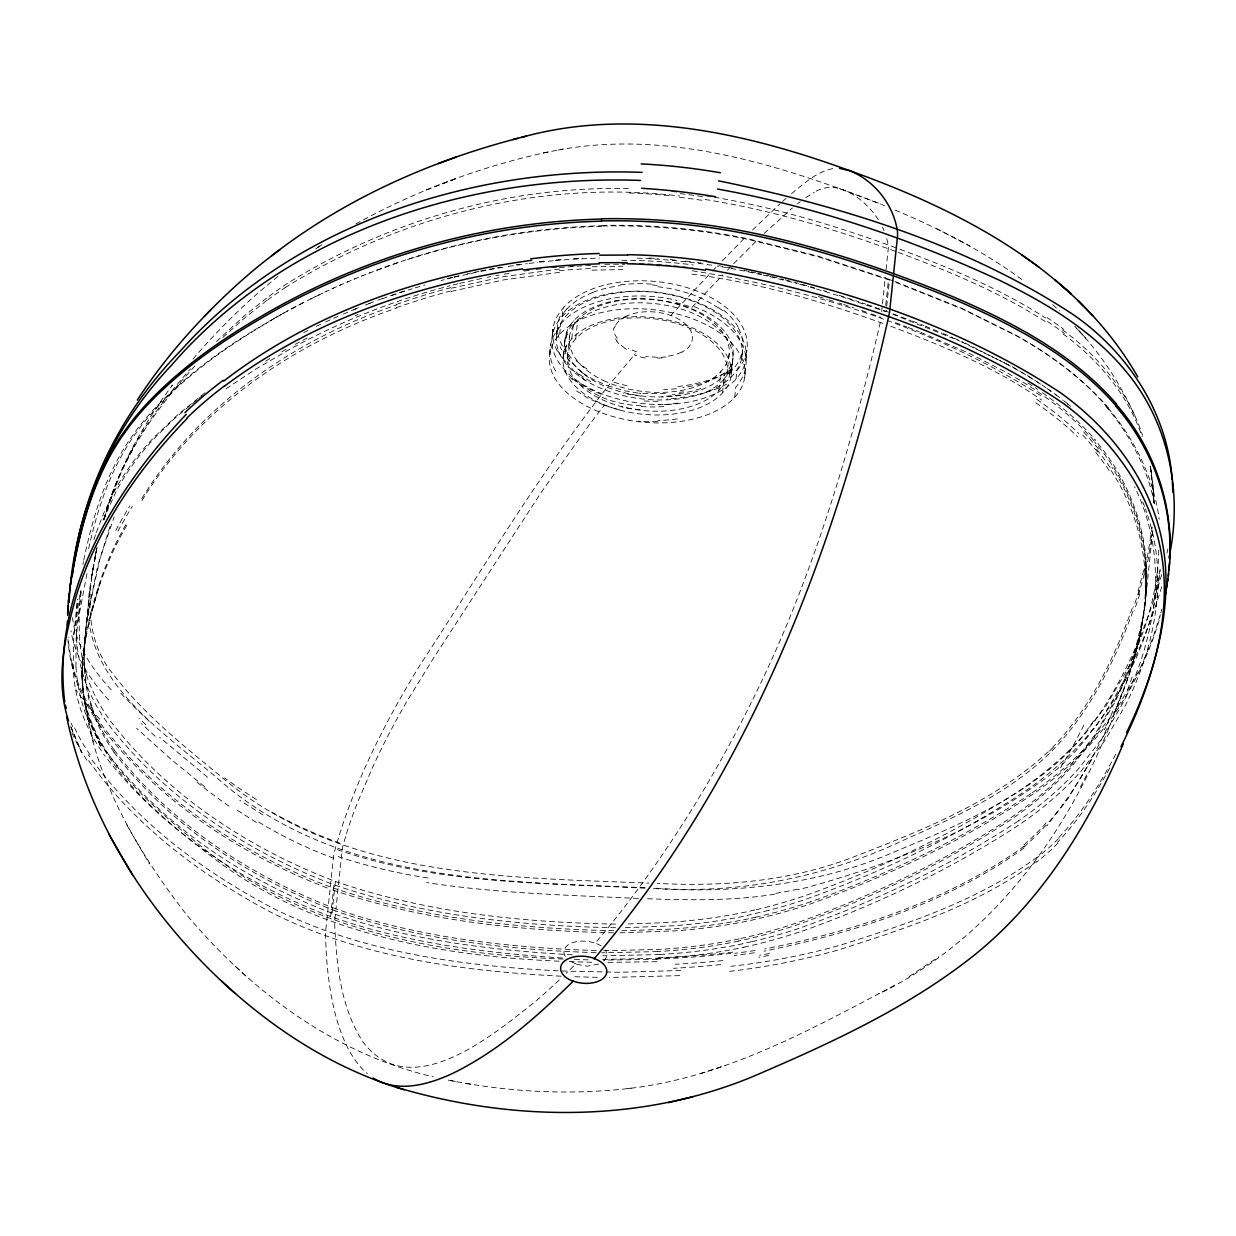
<?xml version="1.0" encoding="UTF-8"?>
<svg xmlns="http://www.w3.org/2000/svg" width="1236" height="1236" viewBox="0 0 1236 1236"><rect width="100%" height="100%" fill="white"/><g stroke="black" fill="none" stroke-linecap="round" stroke-linejoin="round"><path stroke-width="0.75" stroke-dasharray="5 3.75" d="M1146.266 588.923C1149.248 535.59 1129.488 482.195 1094.602 442.04M84.357 650.507L84.681 667.301M93.411 741.986L83.584 697.444L82.086 667.734C83.136 758.904 131.588 843.786 185.972 913.991C249.904 990.685 334.817 1054.153 433.434 1076.865M81.993 677.235L82.534 660.565L87.354 616.826M1145.355 587.115L1145.061 568.715C1148.074 616.594 1135.22 663.763 1116.741 707.533C1072.91 826.838 995.135 936.718 878.858 993.945M1144.242 610.769C1151.164 561.113 1139.468 509.247 1111.89 467.378M1158.765 550.267C1157.174 597.637 1149.774 645.578 1129.735 688.869A893.983 514.037 6 0 1 1123.478 702.11L1102.342 738.186L1079.507 767.602A569.271 327.339 6 0 1 1056.888 790.623L1045.934 800.14A604.636 347.671 6 0 1 1018.418 820.889M84.558 644.898L84.45 669.418M81.916 675.505L82.534 660.565L81.931 676.664C82.426 644.775 90.769 613.659 99.931 583.315L90.552 616.146C98.293 584.334 110.282 553.573 126.798 525.285M1145.957 594.377C1151.226 538.649 1131.419 481.947 1094.818 439.923M84.326 647.015L84.882 639.306M1145.834 594.114L1146.452 583.469M1145.324 600.835L1140.38 634.377L1131.11 668.8M79.83 594.856L73.789 634.671L73.125 668.861A486.999 280.031 6 0 0 75.999 691.666A420.997 242.071 6 0 0 77.945 700.148L80.402 708.614A372.808 214.369 6 0 0 103.623 754.068M77.126 602.921L76.462 637.112A486.999 280.031 6 0 0 79.336 659.9A420.997 242.071 6 0 0 81.282 668.398L83.739 676.865M84.651 641.422L85.33 633.697M1145.525 599.831L1146.189 592.26M1154.47 598.595C1158.225 560.356 1151.504 521.082 1134.478 486.582M731.202 375.172A84.558 48.621 6 0 0 610.321 319.367A84.558 48.621 6 0 0 600.001 402.951A84.558 48.621 6 0 0 731.202 375.172L732.994 357.946A84.558 48.621 6 0 0 613.411 301.12A84.558 48.621 6 0 0 600.789 384.442A84.558 48.621 6 0 0 732.994 357.946M82.549 662.851L83.26 655.667M85.114 635.814L85.902 628.073M84.805 640.31L91.402 577.49M564.358 345.122L565.13 337.737M549.68 354.099L550.623 344.968M75.937 666.868L76.138 638.487L81.19 589.726L79.15 612.407L79.274 635.119M98.834 723.74C156.957 800.217 240.896 855.235 330.089 889.07L325.717 930.677A29.262 9.394 -70.2 0 0 325.485 935.714L326.273 953.234A532.886 171.047 -70.2 0 0 337.552 1022.064C343.469 1041.129 351.997 1060.38 367.37 1073.729M613.705 930.693C518.038 928.684 421.152 918.441 330.306 886.954L333.21 859.329A29.247 9.394 -70.2 0 1 335.219 848.931C353.573 784.18 384.195 723.493 419.267 666.297C480.387 572.871 537.428 476.447 606.32 388.382M562.442 957.977C484.048 952.956 405.068 942.805 330.661 916.556L333.998 884.806C246.397 851.542 164.002 797.405 106.883 722.318M572.268 954.841C491.047 950.299 409.131 940.287 332.036 913.188L335.373 881.423C248.251 848.329 166.319 794.454 109.494 719.785A370.228 212.886 6 0 1 86.381 674.655M113.99 752.245C169.811 825.524 250.197 878.518 335.728 911.04L334.74 920.526A13.009 4.171 -70.2 0 0 334.632 922.767C336.408 963.323 340.147 1006.428 362.627 1041.438C410.089 1105.2 492.979 1035.104 535.744 1001.16A1076.355 345.493 -70.2 0 0 560.912 978.402M596.231 950.561C508.336 947.61 419.421 937.954 335.96 908.923L342.125 850.198A13.009 4.171 -70.2 0 1 343.052 845.47L345.817 835.876M552.229 336.177L553.11 327.679M556.648 334.57L557.328 328.05L556.355 337.227M559.645 334.353L560.711 324.156M562.117 316.57L563.029 307.934M563.245 355.736L564.759 341.244L567.741 332.237L564.759 341.244M567.324 357.219L569.549 336.115M571.82 338.741L573.705 320.742M575.729 338.788L577.706 319.969M718.904 390.282L720.882 371.464M722.535 392.94L724.42 374.941M727.046 374.137A80.325 46.195 6 0 0 613.442 320.155A80.325 46.195 6 0 0 601.453 399.305A80.325 46.195 6 0 0 727.046 374.137L729.271 353.032M736.023 379.112L736.919 370.476A97.536 58.061 5.2 0 0 694.477 290.12A97.536 58.046 5.2 0 0 563.091 307.965M734.709 397.312L735.775 387.115A98.185 58.463 5.2 0 0 693.025 306.234M741.94 356.864A93.333 53.673 6 0 0 609.935 294.153A93.333 53.673 6 0 0 595.999 386.126A93.333 53.673 6 0 0 741.94 356.864L742.651 350.128A93.333 54.06 6.2 0 0 742.975 346.59M742.218 354.207L742.651 350.128A93.333 54.029 6.1 0 1 733.118 369.008A93.333 53.967 5.9 0 1 730.291 371.897L729.997 372.19M744.659 377.567A98.216 56.47 6 0 0 605.764 311.58A98.216 56.47 6 0 0 591.102 408.359A98.216 56.47 6 0 0 744.659 377.567L745.756 367.231M881.685 311.426L882.272 305.725M882.473 303.824L885.27 277.219M886.073 269.633L888.267 248.73A13.009 4.171 -70.2 0 0 888.205 244.929A191.364 61.429 -70.2 0 0 886.15 236.756M885.779 305.354L888.529 279.212L817.599 256.022L747.425 238.625A378.649 217.721 6 0 0 603.462 225.4M1152.199 527.03L1147.518 556.169L1138.109 590.962M1144.953 605.269L1153.126 527.324M802.349 931.125C878.642 903.902 952.492 868.522 1020.287 824.072A607.231 349.155 6 0 0 1047.912 803.23L1058.897 793.651A571.882 328.838 6 0 0 1081.608 770.522L1104.536 740.997L1125.749 704.798A896.703 515.613 6 0 0 1132.022 691.527C1156.85 636.586 1167.217 572.531 1147.317 514.392M1160.187 569.224L1153.435 608.066A858.943 493.89 6 0 1 1149.604 621.801C1136.425 664.674 1114.687 705.092 1084.961 738.773A571.882 328.838 6 0 1 1062.234 761.901L1051.233 771.465A600.526 345.308 6 0 1 1029.403 788.244C960.31 835.011 884.095 871.179 805.687 899.36A487.633 280.387 6 0 1 768.56 910.407M73.789 634.671L77.574 599.043M562.983 358.208L566.412 344.875M745.911 359.491A97.567 56.099 6 0 0 607.927 293.936A97.567 56.099 6 0 0 593.357 390.082A97.567 56.099 6 0 0 745.911 359.491L746.853 350.545M1152.725 531.078L1148.028 560.109L1138.603 594.624M1156.263 606.49L1160.032 570.692M82.488 662.28L84.172 647.942M85.67 630.19L90.367 585.57C72.893 677.822 166.134 732.809 224.489 784.412C342.326 883.261 501.368 881.314 646.505 887.788M1145.169 603.153C1141.956 632.909 1133.149 661.863 1121.021 689.163A885.192 509 6 0 1 1114.841 702.264L1093.922 737.938L1071.396 766.969A560.495 322.287 6 0 1 1049.132 789.634L1038.348 798.997A595.86 342.619 6 0 1 1011.233 819.453C944.258 863.408 871.256 898.34 795.876 925.27A456.81 262.665 6 0 1 747.224 939.128L738.804 940.951M1157.236 572.345C1153.791 601.669 1145.03 630.19 1133.072 657.119A893.983 514.037 6 0 1 1126.815 670.345L1105.679 706.436L1082.844 735.853A569.271 327.339 6 0 1 1060.225 758.873L1049.271 768.39A604.636 347.671 6 0 1 1021.755 789.14C954.177 833.497 880.511 868.738 804.42 895.915A465.601 267.718 6 0 1 754.825 910.036M77.853 621.476L87.524 570.785M83.245 653.396C89.533 607.818 103.283 562.952 126.736 523.168M86.736 621.77L87.787 614.014M93.21 567.988C87.277 601.484 87.957 638.966 108.32 667.78C138.463 709.371 178.988 742.141 218.478 774.447C337.845 878.008 500.086 877.081 648.869 883.122M91.279 578.263L96.732 548.32M1143.964 613.72L1138.31 643.168L1131.249 668.182M87.555 616.131L97.536 566.598L110.885 523.554M88.003 613.303L100.178 557.822L114.191 516.926M97.119 546.899L91.819 575.976L96.454 550.545M1143.624 614.137L1135.312 649.549L1121.253 687.046A885.192 509 6 0 1 1115.057 700.148L1094.154 735.822L1071.627 764.852A560.495 322.287 6 0 1 1049.349 787.517M1141.709 626.204L1143.037 618.958L1139.839 635.968M94.477 560.727L95.867 553.465M82.889 564.528L83.461 561.685M1167.881 548.892L1167.016 553.095M83.739 560.263C90.861 525.748 100.487 491.387 117.281 460.209A601.144 345.663 6 0 1 129.456 439.97L137.134 429.201A571.14 328.405 6 0 1 157.652 405.284C190.947 370.97 230.545 343.222 272.09 319.815M80.402 592.029L80.695 590.607M95.095 556.324L96.624 549.85M88.637 548.707C95.496 517.637 104.828 486.829 119.985 458.695A598.626 344.211 6 0 1 132.113 438.533L139.761 427.826A568.529 326.907 6 0 1 160.17 404.017C191.827 371.124 229.633 344.844 268.83 321.731M1140.025 635.69L1129.349 674.083L1114.826 712.044M1135.961 652.484L1140.38 634.377M1160.851 612.824L1161.825 609.132M103.87 519.846C116.895 470.715 142.372 425.647 172.468 385.045L170.197 387.95M1161.763 574.477C1146.684 626.328 1125.687 677.112 1094.432 721.391M104.04 519.182C110.823 494.261 120.943 470.344 133.411 447.741L122.426 468.969L106.605 510.144M1160.326 614.678L1152.879 637.776L1144.072 659.483A905.494 520.665 6 0 1 1137.738 672.894L1116.293 709.495L1093.072 739.406A580.657 333.874 6 0 1 1070.005 762.89L1058.819 772.608A615.991 354.207 6 0 1 1030.793 793.744M104.257 518.27L106.759 509.464M104.025 519.29L114.237 487.756M1161.747 586.776C1146.359 637.173 1124.93 686.289 1093.783 729.008M1133.551 660.457L1127.371 679.228M106.512 510.823C122.704 455.559 156.709 407.725 195.149 365.701M563.446 353.851L564.296 351.24M93.874 539.653L95.682 534.23M96.315 532.438L103.886 512.863L113.944 491.959A601.144 345.663 6 0 1 126.118 471.719L133.797 460.966A571.14 328.405 6 0 1 154.315 437.034L178.355 414.199L205.377 392.538M1132.392 607.911C1114.084 658.263 1090.337 708.043 1052.918 747.1M1132.887 611.403C1114.223 662.187 1089.75 712.245 1051.573 751.318C1010.6 792.23 956.865 816.471 904.675 839.692C826.436 876.818 739.684 894.771 653.164 888.02M1122.659 691.897L1115.289 709.974M103.036 520.109L116.647 490.46A598.626 344.211 6 0 1 128.776 470.298L136.423 459.591A568.529 326.907 6 0 1 156.833 435.767L175.728 417.474L202.117 395.659M1106.853 728.653C1090.554 762.535 1071.952 795.799 1047.031 824.18M1080.31 787.147L1088.004 772.361M1115.768 754.238C1099.885 784.288 1081.794 813.659 1058.093 838.24M128.189 456.563C144.751 424.566 166.891 395.814 190.56 368.807M1109.727 768.159C1095.127 794.686 1078.503 820.441 1057.46 842.365M1091.867 759.321L1067.966 798.641L1046.784 825.972M141.785 498.618C199.181 405.145 293.751 339.792 396.601 304.968M141.939 500.565C199.058 407.123 294.122 342.835 396.617 308.088M562.581 314.608L563.894 312.723M606.289 405.964L604.28 405.253L589.618 424.257L541.213 492.391L433.002 658.912L406.304 702.372A330.136 105.956 -70.2 0 0 381.306 749.031A283.94 91.17 -70.2 0 0 372.515 767.494L357.714 802.056A146.775 47.107 -70.2 0 0 345.771 835.876M1088.035 729.873C1039.445 792.353 963.447 823.006 892.516 852.701C816.888 885.239 733.659 893.659 652.098 888.437M1088.684 735.683L1075.274 751.395L1060.704 765.918A485.145 354.624 47 0 1 1050.94 774.184C976.888 830.484 887.819 866.204 798.332 889.719M582.836 373.118L593.682 379.715L608.236 385.956L635.412 353.635M192.97 359.089C219.359 328.251 248.436 299.637 280.371 274.562M670.623 315.674L691.635 293.195M692.067 307.3L722.797 274.948M693.504 291.202L710.19 273.527M712.508 271.101L717.127 266.234M722.257 260.904L746.467 236.091M727.417 270.159L729.503 268.011M733.659 263.747L757.483 239.877M752.508 230.05L780.055 203.724M216.47 341.43L244.682 315.52L268.15 296.856M1048.267 751.735C992.863 802.859 921.144 830.669 851.851 857.645C789.912 881.314 722.936 886.876 657.197 883.4M764.142 233.449L792.353 208.003M222.866 337.443L244.156 318.378L267.501 299.931M1049.349 787.517L1038.58 796.88A595.86 342.619 6 0 1 1011.465 817.336C944.489 861.291 871.473 896.224 796.092 923.153A456.81 262.665 6 0 1 747.44 937.012L739.02 938.835M729.781 372.391L727.85 374.044M782.558 201.437L786.173 198.254M604.018 960.959L607.2 955.814L605.671 949.99M791.457 193.666C803.987 183.654 816.625 171.634 832.956 168.59M1024.412 846.011C948.29 900.843 855.992 930.615 764.729 949.001M1024.041 847.973C947.873 902.96 855.389 932.547 764.08 951.164M797.344 203.971L800.202 201.762M1036.232 861.616C977.568 905.123 906.745 928.282 837.823 950.113C802.349 960.032 766.088 967.216 729.472 971.341M1037.097 857.197C978.526 900.457 907.997 923.848 839.213 945.494C803.74 955.335 767.463 962.319 730.862 966.289M805.826 197.621L814.277 192.306M226.003 388.753L256.037 368.931L291.526 348.289A847.386 487.247 6 0 1 308.351 339.421C353.388 316.447 400.928 298.339 449.919 285.794M317.76 247.494L322.457 244.295M1030.809 793.759C962.411 838.626 887.896 874.3 810.893 901.755M1018.449 820.905C950.839 865.231 877.174 900.519 801.082 927.664A465.601 267.718 6 0 1 751.488 941.801M315.659 248.899L322.735 244.079M909.109 976.579L938.804 956.818M285.083 287.633C401.499 215.219 542.867 179.452 679.645 196.03M265.663 361.082L272.044 357.297M355.736 224.01C416.068 190.638 481.499 166.273 548.908 151.827M269.942 320.804L275.381 317.93M273.233 318.903L278.687 316.045M276.555 317.019L282.009 314.191M281.808 351.673L288.421 347.996M279.877 315.149L285.346 312.337M283.229 313.295L288.714 310.483A856.162 492.299 6 0 1 305.725 301.522M894.879 985.185C810.692 1029.727 723.879 1077.885 627.548 1088.638C567.432 1095.297 506.266 1091.913 447.046 1079.831M303.762 332.592L307.918 330.491M310.607 298.957L326.737 291.248M319.645 294.616L303.654 302.449A858.865 493.859 6 0 0 286.613 311.441M316.308 326.366L320.572 324.342M324.744 292.129L333.905 287.926M325.732 321.901L337.814 316.431M331.943 288.807L341.151 284.682M339.205 285.547L348.475 281.484M346.574 282.349L355.798 278.409M343.237 314.099L357.976 307.98M355.18 315.659L358.069 314.438M353.898 279.259L363.183 275.381M353.929 309.556L358.363 307.749M598.765 964.049L587.378 966.181L575.528 964.126A1076.355 345.493 -70.2 0 1 566.227 973.304M361.314 276.215L370.645 272.43M592.662 292.53L587.965 294.508A93.333 53.874 5.7 0 0 566.737 309.17M426.173 190.035L457.042 178.185L438.548 185.276M368.822 273.264L401.329 261.337M368.822 303.608L374.863 301.306M365.485 305.014L371.542 302.696M376.393 270.36C448.853 242.766 526.026 227.609 603.539 225.678M377.907 300.178L382.496 298.494M382.264 298.741L397.992 293.086M391.58 295.481L412.051 288.791M700.318 1073.698L725.517 1065.386M399.568 292.577L405.856 290.506M407.525 259.529C470.638 239.259 536.625 227.903 602.905 226.296M415.234 287.834L424.829 285.006M441.067 280.541L444.342 279.676M768.529 910.376L747.131 915.443M451.31 288.204L504.273 276.54L560.14 268.969M447.478 278.548L452.422 277.312M447.648 278.857L452.608 277.606M453.149 284.975L458 283.77M451.264 291.387L504.18 279.799L559.985 272.291M454.06 276.895L459.035 275.721M454.276 277.219L477.699 271.982M459.637 283.384L482.565 278.254M754.779 909.99L746.204 911.905A372.762 214.338 6 0 1 662.944 922.72L625.2 924.08M751.442 941.739L742.867 943.655M467.378 273.805L470.731 273.063M751.194 918.147L755.629 917.174M743.794 947.193L752.43 945.277A468.12 269.17 6 0 0 802.288 931.079M474.052 272.353L479.027 271.302M558.301 150.035C668.274 129.533 779.36 164.774 880.959 204.172L884.466 205.639M480.711 270.962L487.401 269.633M481.067 271.317L486.103 270.313M487.494 277.281L490.785 276.617M543.129 152.986L563.338 149.015M489.085 269.324L495.837 268.073M489.502 269.68L494.585 268.737M495.76 275.705L499.081 275.087M497.536 267.779L500.935 267.192M498 268.15L503.129 267.254M504.087 274.207L512.461 272.832M508.29 266.42L527.37 263.654M774.756 894.169C731.897 901.152 688.282 900.102 645.038 898.68M683.323 391.797L679.398 392.337M754.393 952.771L734.107 955.582M755.057 950.561L734.756 953.358M516.324 264.705L519.769 264.21M524.28 271.039L529.379 270.344M627.548 1088.638L631.256 1088.143M680.078 395.041L661.723 396.54M529.101 263.423L537.876 262.341M536.208 269.463L541.337 268.845M538.896 261.708L544.072 261.151M539.622 262.156L553.543 260.734M551.503 267.764L556.617 267.27M666.019 356.988L661.615 357.235M556.2 259.931L561.438 259.498M555.288 260.564L571.125 259.328M570.29 266.157L575.435 265.786M573.689 258.602L582.496 258.092M572.886 259.205L599.568 258.046M679.738 975.637L609.456 977.46M657.506 951.596L601.669 952.802M659.638 954.563L602.751 955.783M680.804 970.476L620.302 972.268L561.669 971.032M665.354 393.62L641.808 393.45M592.229 266.791L622.944 266.204M592.029 270.159L622.697 269.602M657.212 959.368L603.276 960.094M656.779 961.685L604.852 962.427M657.938 401.345L641.808 400.943M625.323 927.711L672.693 925.81A372.747 214.322 6 0 0 747.177 915.521M621.847 930.708L665.447 929.395A384.149 220.889 6 0 0 751.272 918.24M620.009 932.825L674.794 930.878A381.522 219.375 6 0 0 751.04 920.341L772.855 915.088A496.409 285.439 6 0 0 810.662 903.856C889.812 875.49 966.707 838.92 1036.448 791.751A609.317 350.36 6 0 0 1058.603 774.725L1069.758 765.007A580.657 333.874 6 0 0 1092.825 741.523C1122.906 707.486 1144.891 666.621 1158.225 623.268A867.718 498.942 6 0 0 1160.125 616.795M615.652 924.111C521.067 922.38 425.23 912.492 335.373 881.423M615.729 927.726C520.65 926.011 424.319 916.046 333.998 884.806M613.489 932.809C517.822 930.801 420.935 920.557 330.089 889.07M603.786 950.7L657.722 949.48A363.987 209.286 6 0 0 739.097 938.927M602.766 959.414L659.978 958.178A375.358 215.836 6 0 0 743.856 947.286M657.073 357.266L647.896 356.648M596.015 952.693C508.12 949.727 419.205 940.071 335.728 911.04M628.382 188.614C508.305 185.786 387.393 220.703 285.84 284.419A632.121 503.546 72.2 0 0 268.212 296.949M588.181 959.847L572.778 959.43M597.374 977.336L573.21 976.687M591.766 962.257L568.699 961.593M644.976 888.19C541.337 882.89 434.33 884.003 335.219 848.931M638.301 898.448C567.648 895.127 496.64 893.396 426.621 882.535M563.152 959.074C435.443 954.269 302.557 928.931 201.004 846.274C149.432 803.817 87.432 753.759 82.179 682.148L82.735 690.012L81.962 674.918M559.074 961.191C436.2 955.876 308.645 932.346 209.394 854.926C157.992 814.709 101.337 768.993 84.604 703.145M558.208 970.847C460.302 965.764 360.34 952.199 271.827 907.579C201.097 870.36 134.817 820.287 88.173 754.671M561.144 976.193C462.233 971.032 361.144 957.73 271.688 912.647C201.221 875.505 134.909 825.833 88.467 760.341M652.191 284.944L658.077 285.501M640.835 396.153L623.438 393.434M640.82 393.357L639.027 393.187M671.565 191.456L680.217 192.383M637.977 393.063L624.195 390.684L608.236 385.956M692.376 270.777C815.049 290.012 937.243 329.44 1042.257 396.617M691.99 274.207C757.714 282.441 821.631 301.26 883.786 323.739M647.231 356.571L645.748 356.339M705.555 195.813C771.511 206.165 835.675 225.678 898.263 248.606M705.076 199.49C770.631 209.78 834.439 229.077 896.656 251.804M450.414 1080.558L456.64 1081.716M465.879 1083.339L471.318 1084.358M744.087 270.375L749.773 271.549M751.194 271.843L755.459 272.754M758.301 273.388L761.129 274.021M761.577 274.732L744.427 271.07A381.26 219.236 6 0 0 717.282 266.095M762.998 275.056L767.278 276.03M766.799 275.304L771.032 276.308M770.105 276.694L796.587 283.399M675.953 302.526L691.573 307.115M772.438 276.648L783.686 279.429M619.808 409.935L608.081 406.567M785.215 279.815L800.557 283.894M878.41 219.807A331.511 106.42 -70.2 0 0 875.938 216.161C866.22 202.781 852.176 191.117 835.66 187.702A208.652 66.976 -70.2 0 0 814.354 192.013M799.661 284.234L808.854 286.798M802.087 284.311L814.261 287.772M810.383 287.231L814.957 288.544M816.486 288.992L839.862 296.13M823.346 290.46L826.359 291.372M818.387 296.609L827.317 299.328M828.815 299.792L835.412 301.862M839.059 295.327L845.718 297.459M841.531 296.655L886.119 311.812L889.472 280.062L818.294 256.794L747.765 239.321A381.26 219.236 6 0 0 602.828 226.003M838.703 302.913L841.994 303.963M847.371 298L858.958 301.831M843.632 304.504L853.443 307.749M839.321 188.475L880.959 204.172M862.249 302.944L865.555 304.056M867.193 304.628L872.122 306.327M861.6 310.499L868.105 312.754M875.397 307.486L890.074 312.723M871.349 313.898L881.052 317.343M888.529 279.212L893.412 280.974M604.28 405.253L588.66 398.533L575.945 390.545M899.932 249.224C950.268 268.027 1000.372 288.807 1045.656 318.069M898.325 252.422C949.387 271.426 1000.218 292.422 1046.135 322.086M895.034 281.561L961.732 308.289L1015.606 335.064A378.649 217.721 6 0 1 1106.328 406.242M895.976 282.426L962.906 309.247L1017.058 336.161A381.26 219.236 6 0 1 1108.398 407.834M893.304 313.913L911.009 320.541M892.639 314.176L959.569 340.997M330.306 886.954C241.128 853.118 157.173 798.101 99.05 721.623M335.96 908.923C250.414 876.401 170.027 823.408 114.222 750.128M332.036 913.188C244.913 880.094 162.982 826.22 106.157 751.55A370.228 212.886 6 0 1 83.044 706.405M330.661 916.556C243.059 883.307 160.665 829.155 103.546 754.084M890.754 326.273C943.145 345.864 995.443 367.695 1041.515 399.908M895.497 322.627L906.621 326.829M912.601 321.159L923.709 325.501M908.197 327.432L919.198 331.727M925.285 326.134L941.863 332.917M920.743 332.36L969.333 353.372L1006.382 372.407A369.873 212.685 6 0 1 1095.019 441.932M895.003 210.043C940.596 229.046 984.907 251.974 1024.629 281.545M943.238 333.504L952.925 337.644M954.285 338.247L963.817 342.48M960.944 341.615L1004.652 362.936M965.162 343.098L1012.269 366.829A378.649 217.721 6 0 1 1051.187 391.379M936.486 228.614L969.936 246.088M590.731 381.661L577.784 373.473M1006.166 363.755L1013.721 367.911A381.26 219.236 6 0 1 1041.963 385.076M263.021 814.926L239.799 800.325M256.269 822.388L236.926 810.013M626.436 349.386L625.354 348.691M601.067 945.772L595.304 942.991A795.83 255.45 -70.2 0 0 638.425 888.514C692.206 815.204 737.629 735.853 774.725 652.871A419.715 134.724 -70.2 0 0 792.044 611.975C829.68 518.208 857.32 420.75 880.295 322.472A13.009 4.171 -70.2 0 0 880.866 319.12M625.107 348.537L619.282 343.67M582.604 372.948L567.355 358.363M1062.512 329.827C1098.588 356.246 1128.592 392.337 1142.527 435.288M1063.037 333.859C1098.294 359.738 1127.912 394.732 1142.095 436.555M207.494 777.166L159.552 737.228M204.573 786.668L171.031 759.29L136.702 728.39M585.416 380.673L576.038 371.897M1052.717 304.643L1059.468 310.854M235.535 966.459L248.421 978.309M145.879 724.76L139.328 718.564M1083.663 431.905L1098.526 448.869M1082.86 435.087L1097.707 452.005M1079.167 331.063C1102.574 356.107 1121.129 385.493 1135.251 416.656M1076.571 328.282L1085.656 338L1074.764 326.289M111.209 689.842C92.607 669.572 75.906 645.655 72.507 617.629M108.691 699.962C90.784 680.495 75.025 657.506 71.024 630.746M565.655 361.993L557.946 351.117M1107.981 407.926C1134.911 439.336 1153.667 478.131 1159.213 519.274M1105.896 406.35C1130.26 434.794 1147.95 469.232 1155.027 506.127M617.135 341.229L615.466 338.803M1111.056 470.468C1131.79 502.14 1143.949 539.421 1145.216 577.289M126.783 824.922L149.479 863.964M561.762 350.035L560.093 346.698M72.646 726.629L71.224 723.215M72.445 731.109L72.939 732.268M70.823 726.474L81.622 752.585L70.993 727.324M71.055 727.68L71.503 728.823M1142.713 501.831L1144.814 507.208M1145.448 509L1146.73 512.6M86.505 674.64L84.079 666.235A471.271 270.978 6 0 1 79.336 635.119M91.758 706.05L89.394 697.83M91.541 708.166L89.162 699.947M75.133 677.204L71.92 665.663A489.101 281.236 6 0 1 67.949 639.584M83.167 706.389L80.742 697.985A471.271 270.978 6 0 1 75.999 666.884M72.151 663.547L75.365 675.088A381.6 219.421 6 0 0 99.127 721.608M1154.084 503.608L1153.296 487.339L1150.33 466.034M1150.422 466.621L1151.473 471.967M1150.113 466.482L1151.504 474.037L1149.928 465.122M1150.33 466.435L1153.976 502.743M1151.998 477.683L1153.327 489.41M1152.771 485.346L1153.482 500.565M82.735 690.6L81.916 676.077M575.914 963.74A22.047 12.252 6.7 0 1 570.12 960.897M565.315 956.278A22.047 12.252 6.7 0 1 570.908 943.331A22.047 12.252 6.7 0 1 595.149 943.161M117.945 531.233A355.396 84.62 -43.5 0 1 132.314 506.389M396.215 307.733A581.94 336.424 5.5 0 1 450.877 290.939M559.275 270.684A411.974 240.896 5.8 0 1 591.519 268.49M621.646 263.253A355.242 218.695 6.2 0 1 692.994 267.949M115.782 530.522A355.087 85.129 -43.2 0 1 129.857 505.864M396.123 304.55A582.511 337.042 5.5 0 1 450.831 287.679M559.537 267.625A412.453 241.406 5.8 0 1 591.797 265.385M621.955 260.286A355.613 219.236 6.2 0 1 693.303 264.952M1035.675 402.751A355.041 205.315 5.7 0 1 1077.514 436.71M1095.745 452.453A411.82 238.301 6.2 0 1 1109.31 470.761M1083.926 725.053A611.65 224.859 -41.5 0 1 1059.005 770.399M1046.12 825.015A356.632 253.395 73 0 1 1023.609 847.185M768.607 955.49A423.052 211.511 10.5 0 1 758.811 957.205M730.862 953.419A351.518 109.355 2.4 0 1 654.895 959.105M1036.71 399.336A355.319 206.288 5.5 0 1 1078.595 433.45M1096.672 449.286A412.191 239.058 6.1 0 1 1110.237 467.656M1132.13 677.112A723.215 293.318 -38.3 0 1 1127.603 689.796M1112.848 711.117A624.705 231.441 -41.6 0 1 1104.335 729.75M1046.12 822.836A356.493 252.808 73.2 0 1 1023.81 844.93M769.487 953.528A425.601 212.376 10.7 0 1 759.692 955.227M732.855 952.122A350.19 107.099 2.4 0 1 656.069 957.838M114.067 752.23A361.453 207.833 6 0 1 91.418 708.182M89.085 699.962A462.48 265.925 6 0 1 84.527 669.433M604.775 264.303A369.873 212.685 6 0 1 624.875 264.349M656.331 265.694A369.873 212.685 6 0 1 659.669 265.925M738.865 941.044A363.987 209.286 6 0 1 657.475 951.519M1057.954 843.091A384.133 276.957 69.2 0 1 1036.525 862.141M720.65 964.574A368.127 115.612 2 0 1 673.481 968.298M1058.387 838.657A386.945 278.61 69 0 1 1037.251 857.49M722.875 960.588A364.96 108.892 1.9 0 1 675.134 964.265M86.922 760.186A363.183 159.181 20.4 0 1 71.673 732.036M90.182 754.918A360.479 152.368 21.9 0 1 74.175 726.938M98.895 723.724A381.6 219.421 6 0 1 75.01 677.204M106.96 722.318A372.808 214.369 6 0 1 83.615 676.865M1046.954 388.459A381.26 219.236 6 0 1 1056.301 395.103M1064.057 400.989A381.26 219.236 6 0 1 1068.368 404.404M637.22 258.108A381.26 219.236 6 0 1 711.905 265.246M555.767 371.14A97.938 56.686 6 0 1 562.071 324.697M560.557 324.11A98.216 59.05 5.1 0 1 677.019 300.472M572.623 379.869A96.377 45.099 23.2 0 1 564.497 370.985M583.083 386.76A97.721 57.335 11.2 0 1 572.191 378.293M882.427 227.115A331.511 106.42 -70.2 0 1 884.003 230.576M680.14 193.635A350.406 188.15 7.9 0 1 705.308 197.049M629.17 193.001A357.049 203.09 8 0 1 671.457 195.875M640.032 409.703A96.331 66.481 2.9 0 1 621.198 406.721M657.583 421.538A97.721 69.401 1.9 0 1 638.44 421.182M677.39 418.927A96.377 46.644 1.3 0 1 658 420.549M726.598 384.118A97.938 41.112 1 0 1 666.961 399.012M1053.165 747.394A420.039 306.08 54.2 0 1 1048.468 751.982M1139.221 590.221A631.411 215.543 -47.1 0 1 1133.551 607.185M1046.954 317.513A350.514 188.104 6.5 0 1 1063.794 329.363M1027.842 382.928A369.873 212.685 6 0 1 1037.715 389.433M1042.427 392.708A369.873 212.685 6 0 1 1095.25 439.815M1139.839 593.836A636.741 220.858 -46.2 0 1 1134.169 610.615M1047.464 321.53A350.514 186.945 6.7 0 1 1064.351 333.411M114.284 750.113A361.453 207.833 6 0 1 91.634 706.065M89.316 697.83A462.48 265.925 6 0 1 84.743 667.316M295.095 344.35A847.386 487.247 6 0 1 308.567 337.289M679.568 197.312A350.375 186.713 8 0 1 704.829 200.742M267.563 300.039A637.39 507.486 70.7 0 1 285.13 287.725M573.38 325.022A84.558 48.729 5.6 0 1 686.722 310.869A84.558 48.729 5.6 0 1 723.74 379.097M724.141 379.236A84.542 49.533 7.1 0 1 705.787 392.26M569.379 361.669A84.511 48.93 6.2 0 1 572.314 324.651M557.405 351.178A97.505 56.377 5.9 0 1 563.415 308.088M587.038 369.054A97.536 53.596 14.7 0 1 574.848 359.475M601.19 394.238A97.273 64.566 0.6 0 1 584.613 386.142M627.131 385.786A97.273 50.537 7.9 0 1 612.175 381.677M663.763 406.505A97.536 67.856 2.1 0 1 639.213 406.32M731.851 368.714A97.505 47.478 2.7 0 1 675.551 386.791M339.715 843.06A382.001 256.315 1.9 0 1 268.691 810.43M427.996 877.931A392.121 266.157 1.5 0 1 335.759 855.729M333.967 858.34A387.316 267.069 1 0 1 257.598 821.368M797.915 889.147A465.4 305.446 21.4 0 1 774.385 893.566M1093.35 728.637A527.463 386.404 48.2 0 1 1088.329 735.358M229.062 806.212A582.542 358.934 7 0 1 196.771 782.017M155.195 736.254A506.157 131.804 29.1 0 1 141.553 723.663M149.309 721.33A430.468 104.55 30.1 0 1 120.572 693.025M99.699 719.182A433.759 126.752 26.3 0 1 75.705 689.657M256.455 799.568A588.63 334.23 10.9 0 1 224.504 777.877M1093.752 720.773A493.736 360.788 52.3 0 1 1087.464 729.317M810.831 901.708A470.669 270.638 6 0 1 755.69 917.251M72.09 663.547A489.101 281.236 6 0 1 68.165 637.467M649.054 258.046A378.649 217.721 6 0 1 658.185 258.618M670.128 259.56A378.649 217.721 6 0 1 675.258 260.039M685.486 261.105A378.649 217.721 6 0 1 690.6 261.692M697.49 262.557A378.649 217.721 6 0 1 701.059 263.036M718.889 265.709A378.649 217.721 6 0 1 722.442 266.312M727.772 267.239A378.649 217.721 6 0 1 733.072 268.212M1055.683 394.67A378.649 217.721 6 0 1 1063.346 400.51M1067.595 403.909A378.649 217.721 6 0 1 1070.716 406.49M742.944 943.748A372.762 214.338 6 0 1 659.607 954.486M574.755 372.005A82.781 41.669 17.8 0 1 567.679 361.7M641.19 405.763A83.94 58.787 -3.3 0 1 580.549 383.268M677.776 403.09A82.797 36.817 1.7 0 1 658.912 404.759M700.688 388.552A84.465 44.079 4.5 0 1 672.276 394.516M571.418 358.177A91.371 43.77 21.2 0 1 565.285 350.236M562.504 346.095A93.318 52.236 9.4 0 1 561.144 314.207M564.327 311.997A93.333 53.967 5.9 0 1 566.845 309M592.847 292.376A93.333 53.874 5.7 0 1 620.039 285.655M620.178 284.913A93.333 53.859 5.7 0 1 652.222 284.172M657.892 286.737A93.318 54.137 5.4 0 1 690.816 294.122M690.893 294.029A93.303 54.585 6 0 1 718.301 308.011M676.386 388.722A91.371 33.511 0.4 0 1 663.701 389.711M725.053 372.778A93.318 49.919 4.5 0 1 682.844 387.594M738.402 328.204A93.333 54.029 6.1 0 1 742.99 346.358M723.709 310.221A93.333 54.013 6.2 0 1 738.664 327.911M718.78 307.764A93.333 53.241 7.3 0 1 722.566 310.653M636.88 351.889A39.475 22.356 6.3 0 1 628.321 348.212M645.223 357.961A39.49 25.879 4 0 1 634.315 354.902M618.865 343.67A37.868 15.929 20.7 0 1 616.764 341.198M617.336 338.262A39.444 20.842 5.8 0 1 613.72 327.973M614.369 328.05A39.537 22.387 2.6 0 1 615.343 325.933M615.76 324.867A39.567 22.742 5.8 0 1 624.875 316.988M624.829 316.941A39.567 23.067 5.7 0 1 677.884 318.687A39.567 23.067 5.7 0 1 685.733 350.035M684.28 350.7A39.537 23.144 7.4 0 1 681.762 352.229M681.561 352.059A39.444 23.839 9.8 0 1 666.065 356.401M662.187 357.992A37.868 12.715 3.6 0 1 657.367 358.038M552.816 330.522L552.585 335.002L552.925 329.456L552.816 330.522M732.175 363.847L728.885 377.768L732.175 363.847M100.549 746.374L87.632 715.35L100.549 746.374M87.432 712.817L84.527 700.719L87.432 712.817M84.496 701.322L82.781 689.41L84.496 701.322M603.431 380.503A80.325 46.195 6 0 0 729.024 355.319A80.325 46.195 6 0 0 615.42 301.337A80.325 46.195 6 0 0 603.431 380.503"/><path stroke-width="1.5" d="M67.331 625.092L67.362 621.245M69.046 602.55C73.341 514.408 110.684 429.263 171.433 365.315C285.64 232.878 469.309 174.029 640.619 180.441M1169.689 558.888C1172.779 503.376 1152.014 447.88 1115.722 406.119M67.671 615.281L68.135 605.671M67.578 613.55L68.598 599.923M1168.916 570.105C1175.915 510.391 1155.336 449.07 1115.938 404.002M1169.596 562.38L1168.329 575.698M68.382 602.04L69.185 594.176M601.422 220.904A390.035 224.272 6 0 1 749.711 234.5C798.61 244.373 846.459 258.942 893.381 275.798L889.796 309.803A29.262 9.394 -70.2 0 1 888.514 317.312C840.866 528.884 764.002 737.537 631.843 911.627A819.02 262.897 -70.2 0 1 594.022 958.889M1116.371 403.894A390.035 224.272 6 0 0 1022.944 330.584C981.77 307.548 937.908 289.718 893.597 273.681L897.321 238.27A29.309 9.409 -70.2 0 0 897.212 229.772C892.701 203.801 874.346 180.765 849.935 170.753C746.034 132.824 630.87 106.991 521.623 137.32M72.244 576.347C80.927 491.464 120.881 412.082 180.209 351.178C294.338 223.005 473.821 166.335 642.164 172.36M68.969 596.293L69.88 588.444M1167.603 581.353L1168.545 573.581M69.664 590.561L70.267 585.57M70.035 587.687L70.668 582.697M70.452 584.813L71.564 576.965M1167.819 579.236L1166.089 590.731M70.885 581.94L72.043 574.091M71.812 576.208C78.733 534.755 89.286 493.349 109.123 456.053A609.935 350.715 6 0 1 121.468 435.505L129.286 424.581A579.916 333.457 6 0 1 150.097 400.294C187.687 361.406 233.31 331.387 280.464 305.4A867.641 498.896 6 0 1 297.691 296.316C391.58 248.312 496.3 221.63 601.731 219.066M1166.32 588.614L1166.969 584.875M1169.905 552.971C1182.342 490.599 1168.02 422.48 1127.278 372.978C1093.613 331.341 1046.707 303.098 999.074 280.108C909.402 238.625 814.848 206.566 717.513 189.031M72.306 573.35C79.629 533.643 89.703 493.936 108.892 458.17A609.935 350.715 6 0 1 121.252 437.621L129.069 426.698A579.916 333.457 6 0 1 149.88 402.411C187.47 363.538 233.094 333.504 280.248 307.517A867.641 498.896 6 0 1 297.474 298.448C391.349 250.429 496.069 223.747 601.499 221.182M1168.993 557.73L1169.457 555.35M1164.884 596.107L1165.625 592.368M1165.023 596.355L1165.764 592.616M1123.292 743.809C1088.391 825.756 1039.924 904.567 968.545 959.661C903.686 1009.781 828.398 1044.204 753.45 1076.309C640.804 1123.292 511.658 1121.886 395.891 1087.124M1126.537 732.654C1160.326 662.558 1182.203 579.112 1150.917 504.118C1132.948 458.896 1099.839 421.012 1060.612 392.832C954.825 323.044 830.607 283.569 706.59 261.445M1120.975 746.668C1155.073 678.1 1179.607 597.251 1153.188 521.947C1137.074 474.052 1103.81 433.496 1063.593 403.6C957.452 331.294 831.179 291.696 705.694 269.093M137.32 400.062C158.61 367.355 183.67 337.134 211.171 309.464M186.265 414.323C114.237 489.904 51.418 593.527 64.72 701.816M204.125 316.54C227.609 292.453 252.453 269.51 279.769 249.826M186.821 418.788C138.061 468.954 96.995 528.807 76.184 596.107C64.952 636.277 54.894 680.016 68.583 720.82M573.334 981.044C537.336 1016.471 498.788 1050.724 453.133 1073.172C428.753 1084.605 397.822 1093.412 373.148 1077.993M223.731 381.074C312.198 312.754 421.522 275.072 531.542 260.363M224.179 386.374C310.761 321.314 416.13 284.11 522.72 268.876M271.271 256.068C346.142 197.698 434.794 158.841 526.613 136.068M438.286 163.569L455.945 157.157M512.677 139.606L517.961 138.278M668.491 1102.636L692.824 1096.795M599.63 255.172L627.687 255.049M599.151 262.727L627.115 262.65M839.568 168.359L849.935 170.753C961.423 210.63 1076.989 270.39 1137.815 376.965M718.502 180.827C840.99 206.026 964.435 244.033 1070.206 312.6C1126.444 349.973 1167.51 411.681 1172.176 479.831M404.11 1089.735C335.497 1069.48 273.836 1029.851 221.862 981.276M893.597 273.681C846.675 256.841 798.827 242.256 749.928 232.383A390.035 224.272 6 0 0 601.654 218.787M893.381 275.798C937.691 291.835 981.538 309.664 1022.728 332.7A390.035 224.272 6 0 1 1116.154 406.011M1021.863 255.018L1039.105 267.208M1062.11 286.01L1071.164 293.952L1055.019 279.769M235.18 993.528C152.986 921.222 89.564 824.628 66.605 716.849M1083.648 306.281L1077.993 300.472L1092.624 315.52M108.922 834.269L132.515 874.856M65.462 705.138L66.311 708.491M1172.346 481.947L1172.902 492.453M594.346 958.564A23.252 13.441 5.9 0 1 604.28 977.352A23.252 13.441 5.9 0 1 573.241 981.137M573.102 981.276A23.252 13.581 5.7 0 1 563.183 962.288A23.252 13.581 5.7 0 1 594.408 958.487M627.27 263.793A375.543 220.471 6 0 1 705.447 270.236M523.384 270.004A439.012 254.956 5.8 0 1 599.46 263.855M186.512 418.401A634.856 500.055 60.1 0 1 224.071 386.204M184.921 412.7A651.975 518.301 56.8 0 1 223.191 380.333M530.723 258.849A436.741 257.134 5.9 0 1 599.182 253.488M627.641 254.678A376.068 224.179 6 0 1 706.668 261.105M641.144 163.909A375.358 218.556 7.9 0 1 720.48 172.793M641.623 188.274A376.223 199.985 7.9 0 1 715.629 196.725"/></g></svg>
